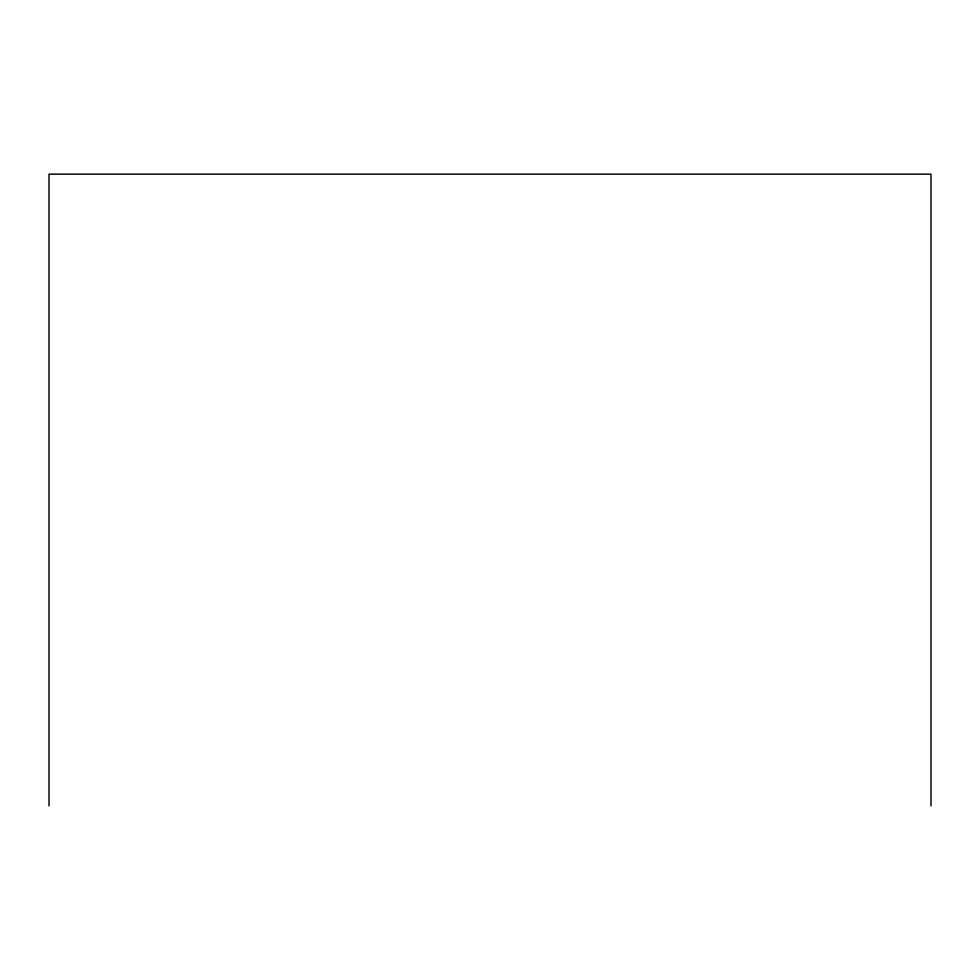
<?xml version="1.0" encoding="UTF-8"?>
<svg xmlns="http://www.w3.org/2000/svg" width="980" height="980" viewBox="0 0 980 980"><rect width="100%" height="100%" fill="white"/><g stroke="black" fill="none" stroke-linecap="round" stroke-linejoin="round"><path stroke-width="1.47" d="M931 805.854L931 174.146L49 174.146L49 805.854"/></g></svg>
